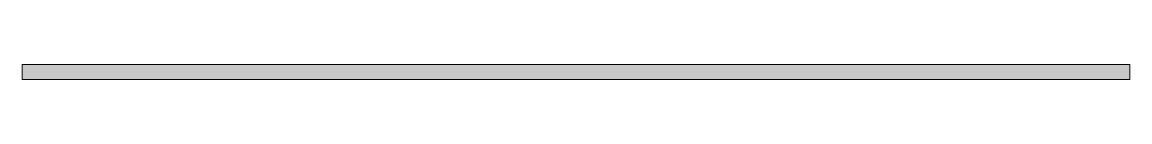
# Model space of a CAD drawing. Header units: metres. Extents: x 0 to 185, y 0 to 2.
import ezdxf

# ---------------------------------------------------------------- set-up
doc = ezdxf.new("R2010")
doc.units = ezdxf.units.M
doc.layers.add('A-DETL-GENF', color=92, linetype='Continuous', lineweight=18)

# ---------------------------------------------------------------- blocks, each defined once
blk = doc.blocks.new('43 elastische vloerafw - gietvloer Bolidt 525-2774087-00_0 Basismaterialen')
at = {"layer": 'A-DETL-GENF'}
blk.add_hatch(color=256, dxfattribs=at).paths.add_polyline_path([(0, 0), (185, 0), (185, 2.5), (0, 2.5)])
for p, q in [((185, 2.5), (0, 2.5)), ((0, 2.5), (0, 0)), ((185, 0), (185, 2.5)), ((0, 0), (185, 0))]:
    blk.add_line(p, q, dxfattribs=at)

msp = doc.modelspace()

# ---------------------------------------------------------------- block references
msp.add_blockref('43 elastische vloerafw - gietvloer Bolidt 525-2774087-00_0 Basismaterialen', (0, 0))

doc.saveas('drawing.dxf')
